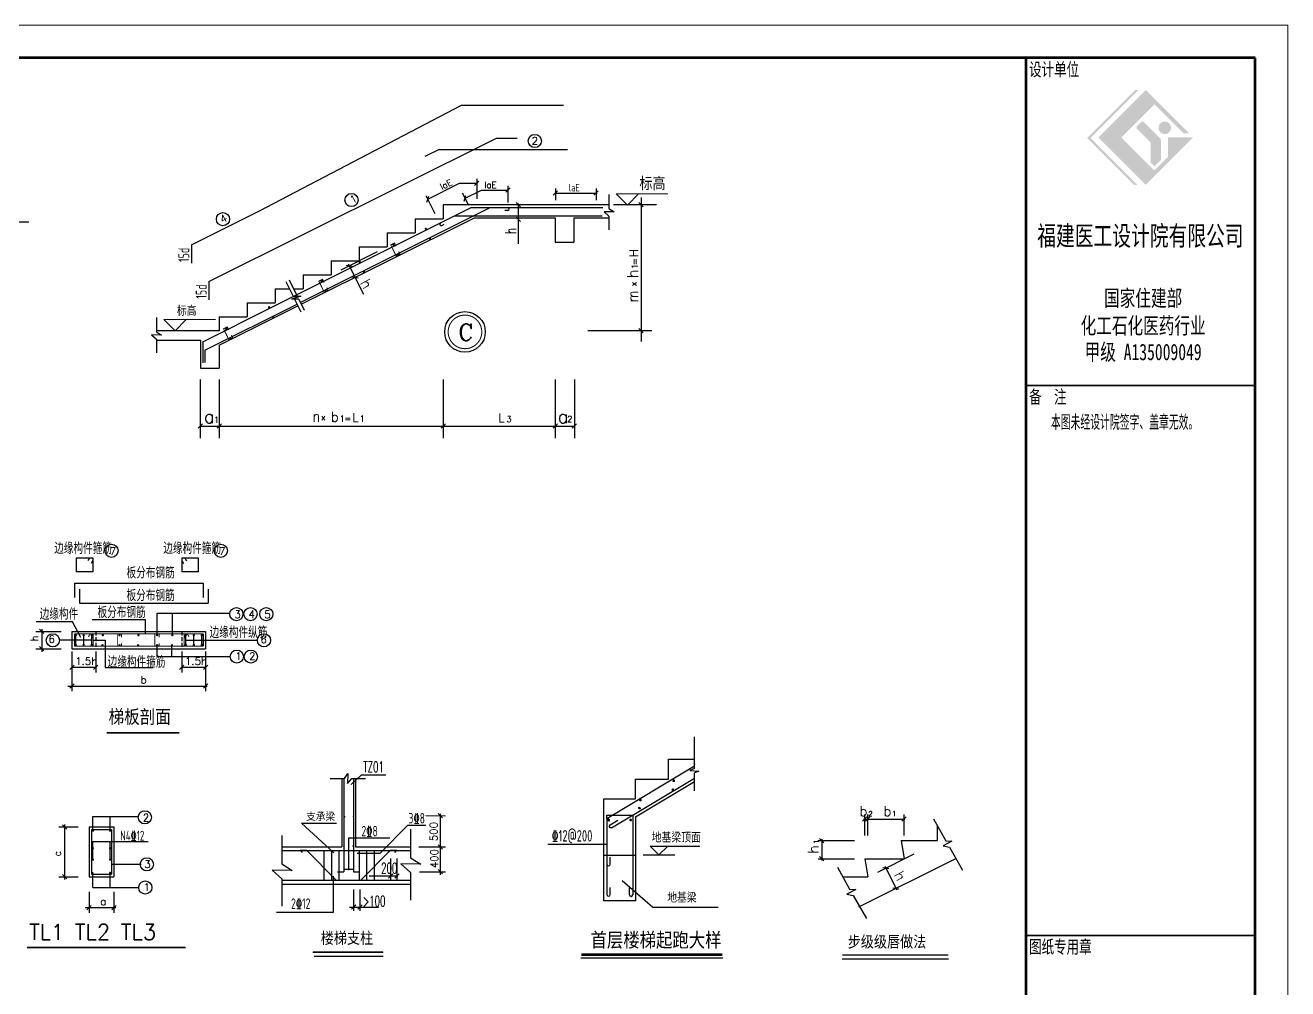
# Model space of a CAD drawing. Extents: x 3968514 to 5230306, y -516551 to -228246.
# Drawn here: x 5083531 to 5122087, y -462411 to -432979 of the extents above; entities that cross this region are included whole.
import ezdxf

# ---------------------------------------------------------------- set-up
doc = ezdxf.new("R2010")
doc.units = 0
doc.header["$LTSCALE"] = 1000
doc.header["$MEASUREMENT"] = 0
doc.linetypes.add('DASH', pattern=[0.35, 0.25, -0.1])
doc.linetypes.add('HIDDEN2', pattern=[4, 3, -1])
for name, color, linetype in [('2', 255, 'Continuous'), ('A', 7, 'Continuous'), ('B', 2, 'HIDDEN2'), ('CT', 4, 'Continuous'), ('PUB_TEXT', 7, 'Continuous'), ('T', 1, 'Continuous')]:
    doc.layers.add(name, color=color, linetype=linetype)
doc.layers.add('FRAME', color=3, linetype='Continuous', lineweight=18)
doc.layers.add('PUB_DIM', color=3, linetype='Continuous', lineweight=15)
doc.styles.add('_SIMPLEX', font='SIMPLEX.shx', dxfattribs={"width": 0.8})
doc.styles.add('COMPLEX', font='COMPLEX')
doc.styles.add('FRAME', font='simhei.ttf', dxfattribs={"width": 0.7})
doc.styles.add('HZ', font='txt.shx', dxfattribs={"width": 0.8, "bigfont": 'hztxt.shx'})
doc.styles.add('HZTXT', font='txt8.shx', dxfattribs={"width": 0.7, "bigfont": 'hztxt.shx'})
doc.styles.add('TSSD_REIN', font='Tssdeng.shx', dxfattribs={"width": 0.7, "bigfont": 'hztxt.shx'})

# ---------------------------------------------------------------- blocks, each defined once
blk = doc.blocks.new('A$C0B803521')
at = {"layer": 'FRAME'}
h = blk.add_hatch(color=256, dxfattribs=at)
h.paths.add_polyline_path([(-21025, 90227), (-20017, 91236), (-19135, 90354), (-18955, 90354), (-20278, 91677), (-21728, 90227), (-20278, 88777), (-18828, 90227), (-19604, 90227), (-19604, 89631), (-20017, 89218)], flags=0)
edge = h.paths.add_edge_path(flags=0)
edge.add_arc((-20199, 90039), 69.1, 0, 45, ccw=False)
edge.add_line((-20130, 90039), (-20130, 89455))
edge.add_line((-20130, 89455), (-20014, 89339))
edge.add_line((-20014, 89339), (-19815, 89537))
edge.add_line((-19815, 89537), (-19815, 90148))
edge.add_arc((-19884, 90148), 69.1, 360, 405)
edge.add_line((-19835, 90197), (-20329, 90690))
edge.add_arc((-20378, 90642), 69.1, 45, 135)
edge.add_line((-20426, 90690), (-20541, 90576))
edge.add_arc((-20492, 90527), 69.1, 135, 225)
edge.add_line((-20541, 90478), (-20150, 90088))
edge = h.paths.add_edge_path(flags=0)
edge.add_arc((-19698, 90520), 192, 0, 180)
edge.add_arc((-19698, 90520), 192, 180, 360)
h.paths.add_polyline_path([(-20637, 88777), (-20539, 88777), (-21971, 90208), (-20502, 91677), (-20600, 91677), (-22068, 90208)], flags=0)
at = {"layer": 'FRAME', "lineweight": 18}
for p, q in [((-15943, 93652), (-100043, 93652)), ((-15943, 34252), (-15943, 93652))]:
    blk.add_line(p, q, dxfattribs=at)
at = {"layer": 'FRAME', "lineweight": 140}
for p, q in [((-16943, 92652), (-97543, 92652)), ((-16943, 35252), (-16943, 92652))]:
    blk.add_line(p, q, dxfattribs=at)
at = {"layer": 'FRAME', "lineweight": 70}
blk.add_line((-23943, 92652), (-23943, 35252), dxfattribs=at)
at = {"layer": 'FRAME', "lineweight": 35}
for p, q in [((-23943, 82652), (-16943, 82652)), ((-16943, 65852), (-23943, 65852))]:
    blk.add_line(p, q, dxfattribs=at)
at = {"layer": 'FRAME', "style": 'FRAME'}
for s, insert, char_height, width, attachment_point in [('设计单位', (-23843, 92502), 400, 2368.14, 1), ('福建医工设计院有限公司', (-20443, 87187), 600, 9859.32, 5), ('国家住建部', (-20359, 85288), 500, 2944.75, 5), ('化工石化医药行业', (-20359, 84447), 500, 4781.36, 5), ('甲级 A135009049', (-20359, 83644), 500, 4439.66, 5), ('备  注', (-23843, 82502), 400, 1758.31, 1), ('{\\W0.55;本图未经设计院签字、盖章无效。}', (-23176, 81291), 400, 6834.92, 7), ('图纸专用章', (-23843, 65702), 400, 2928.14, 1)]:
    blk.add_mtext(s, dxfattribs=dict(at, insert=insert, char_height=char_height, width=width, attachment_point=attachment_point))

msp = doc.modelspace()

# ---------------------------------------------------------------- linework, layer by layer
at = {"color": 1}
for p, q in [((5090683.56932, -438649.64762), (5096857.62359, -435419.57398)), ((5089140.88684, -440808.7875), (5097923.73712, -436427.09921)), ((5096172.54086, -436772.46814), (5100091.63267, -436772.46814)), ((5088609.234, -439686.81528), (5090683.56932, -438649.64762)), ((5091024.53808, -441613.01906), (5097150.52069, -438550.02775)), ((5091931.7581, -441444.80908), (5097724.5625, -438548.40688)), ((5096248.83619, -439095.9843), (5096323.57659, -439058.6181)), ((5096642.72547, -438803.92536), (5101148.63267, -438803.92536)), ((5088609.234, -439686.81528), (5088609.234, -440243.91195)), ((5089140.88684, -440808.7875), (5089140.88684, -441365.88416)), ((5088950.20276, -442650.18672), (5091024.53808, -441613.01906)), ((5089018.657, -442901.35964), (5091831.19067, -441495.0928)), ((5088950.20276, -442650.18672), (5088950.20276, -443289.28339)), ((5089018.657, -442901.35964), (5089018.657, -443284.9563)), ((5085083.41116, -449243.92213), (5085590.91116, -449243.92213)), ((5085083.41116, -449243.92213), (5085083.41116, -449678.42213)), ((5085492.38995, -449243.92213), (5085441.38995, -449336.19215)), ((5085590.91116, -449325.69215), (5085539.91116, -449417.96217)), ((5085590.91116, -449243.92213), (5085590.91116, -449678.42213)), ((5088308.41116, -449243.92213), (5088815.91116, -449243.92213)), ((5088308.41116, -449243.92213), (5088308.41116, -449678.42213)), ((5088308.41116, -449325.69215), (5088359.41116, -449417.96217)), ((5088406.93236, -449243.92213), (5088457.93236, -449336.19215)), ((5088815.91116, -449243.92213), (5088815.91116, -449678.42213)), ((5085590.91116, -449678.42213), (5085083.41116, -449678.42213)), ((5088815.91116, -449678.42213), (5088308.41116, -449678.42213)), ((5085033.41116, -450024.92213), (5088961.41116, -450024.92213)), ((5085033.41116, -450024.92213), (5085033.41116, -450459.42213)), ((5085191.57745, -450200.60963), (5085191.57745, -450635.10963)), ((5088961.41116, -450024.92213), (5088961.41116, -450459.42213)), ((5089119.57745, -450200.60963), (5089119.57745, -450635.10963)), ((5085191.57745, -450635.10963), (5089119.57745, -450635.10963)), ((5101297.46892, -457208.19612), (5103969.8434, -455605.89374)), ((5093256.59935, -455997.32198), (5093256.59935, -458836.12838)), ((5093560.59935, -455997.32198), (5093560.59935, -458836.12838)), ((5101432.09094, -457495.99449), (5103969.8434, -455974.40878)), ((5093256.59935, -457126.12838), (5093296.90444, -457166.43346)), ((5093533.7293, -457152.99844), (5093560.59935, -457126.12838)), ((5101297.46892, -457107.33326), (5102084.67274, -457107.33326)), ((5101297.46892, -457208.19612), (5101297.46892, -457107.33326)), ((5101297.46892, -457208.19612), (5101297.46892, -459533.01386)), ((5102084.67274, -457107.33326), (5102084.67274, -459541.47745)), ((5085556.7751, -457544.21764), (5086164.7751, -457544.21764)), ((5085556.7751, -457544.21764), (5085556.7751, -458912.21764)), ((5086164.7751, -457544.21764), (5086164.7751, -458912.21764)), ((5093520.29427, -458035.82329), (5093560.59935, -458076.12838)), ((5091364.45901, -458184.06229), (5095287.98704, -458184.06229)), ((5091929.07612, -458182.01035), (5092119.07612, -458182.01035)), ((5093029.42846, -459092.36269), (5092119.07612, -458182.01035)), ((5092653.65864, -458184.06229), (5092653.65864, -459093.81013)), ((5092881.24881, -458184.06229), (5092881.24881, -459093.81013)), ((5093108.83972, -458184.06229), (5093108.83972, -459093.81013)), ((5093256.59935, -458076.12838), (5093283.46941, -458049.25832)), ((5093256.59935, -458183.40942), (5093560.59935, -458183.40942)), ((5093729.54118, -458184.06229), (5093729.54118, -459093.81013)), ((5093779.93202, -459092.36269), (5094690.28436, -458182.01035)), ((5093957.13135, -458184.06229), (5093957.13135, -459093.81013)), ((5094184.72225, -458184.06229), (5094184.72225, -459093.81013)), ((5094690.28436, -458182.01035), (5094880.28436, -458182.01035)), ((5101397.46892, -458606.7266), (5101397.46892, -458395.15154)), ((5093256.59935, -458753.40942), (5093560.59935, -458753.40942)), ((5085556.7751, -458912.21764), (5086164.7751, -458912.21764)), ((5091364.45901, -459093.81013), (5095287.98704, -459093.81013)), ((5093029.42846, -459092.36269), (5093779.93202, -459092.36269)), ((5093066.59935, -458836.12838), (5093256.59935, -458836.12838)), ((5093560.59935, -458836.12838), (5093750.59935, -458836.12838)), ((5101397.46892, -459533.01386), (5101397.46892, -459321.43881)), ((5101984.67274, -459541.47745), (5101984.67274, -459329.90239))]:
    msp.add_line(p, q, dxfattribs=at)
for p, q in [((5095821.88027, -438290.44392), (5096790.67231, -437806.0479)), ((5096790.67231, -437806.0479), (5097311.48377, -437806.0479)), ((5097318.41182, -437670.50703), (5097318.41182, -438283.75433)), ((5098272.91182, -437882.50703), (5098272.91182, -438391.75433)), ((5099724.26855, -437970.17058), (5099724.26855, -438323.23326)), ((5100962.21794, -437970.17058), (5100962.21794, -438323.23326)), ((5095767.57105, -438181.82547), (5096040.41182, -438727.50703)), ((5096878.10496, -438098.27739), (5097065.96721, -438474.00188)), ((5096961.27945, -438264.62636), (5097465.27598, -438018.0479)), ((5097465.27598, -438018.0479), (5098265.98377, -438018.0479)), ((5099703.88237, -438107.51748), (5100992.79732, -438107.51748)), ((5101355.48453, -438145.85813), (5101355.48453, -438581.56211)), ((5102339.55058, -438244.22124), (5102339.55058, -442639.04538)), ((5096297.27661, -438461.92536), (5096297.27661, -438889.42536)), ((5101354.18826, -438461.92536), (5096297.27661, -438461.92536)), ((5098587.73244, -438427.91604), (5098587.73244, -439659.77384)), ((5101512.3368, -438683.00453), (5101206.96776, -438676.84744)), ((5101206.96776, -438676.84744), (5101355.48453, -438807.02642)), ((5101355.48453, -438581.56211), (5101512.3368, -438683.00453)), ((5102813.337, -438461.92536), (5101497.2106, -438461.92536)), ((5081542.30246, -438987.84398), (5083644.90099, -438987.84398)), ((5091961.14654, -441503.58596), (5097246.46773, -438860.92536)), ((5095442.27661, -438889.42536), (5096297.27661, -438889.42536)), ((5095442.27661, -438889.42536), (5095442.27661, -439316.92536)), ((5097246.46773, -438860.92536), (5099717.27661, -438860.92536)), ((5099717.27661, -438860.92536), (5099717.27661, -439601.92536)), ((5100287.27661, -438860.92536), (5100287.27661, -439601.92536)), ((5100287.27661, -438860.92536), (5101354.18826, -438860.92536)), ((5101355.48453, -438807.02642), (5101355.48453, -439228.02646)), ((5094587.27661, -439316.92536), (5095442.27661, -439316.92536)), ((5094587.27661, -439316.92536), (5094587.27661, -439744.42536)), ((5093176.52661, -440449.80036), (5094288.02661, -439894.05036)), ((5093732.27661, -439744.42536), (5093732.27661, -440171.92536)), ((5093732.27661, -439744.42536), (5094587.27661, -439744.42536)), ((5099717.27661, -439601.92536), (5100287.27661, -439601.92536)), ((5092877.27661, -440171.92536), (5093732.27661, -440171.92536)), ((5092877.27661, -440171.92536), (5092877.27661, -440599.42536)), ((5093395.01088, -440271.11914), (5093856.91221, -441194.78642)), ((5092022.27661, -440599.42536), (5092022.27661, -441026.92536)), ((5092022.27661, -440599.42536), (5092877.27661, -440599.42536)), ((5091167.27661, -441026.92536), (5091167.27661, -441454.42536)), ((5091167.27661, -441026.92536), (5091597.10695, -441026.92536)), ((5091486.82724, -440806.36594), (5091710.67406, -441254.05959)), ((5091588.47726, -440758.2474), (5091836.38336, -441254.05959)), ((5091722.81624, -441026.92536), (5092022.27661, -441026.92536)), ((5090312.27661, -441454.42536), (5091167.27661, -441454.42536)), ((5090312.27661, -441454.42536), (5090312.27661, -441881.92536)), ((5091883.46948, -441348.23183), (5091665.95786, -441348.23183)), ((5091710.67406, -441254.05959), (5091948.98479, -441254.05959)), ((5091757.76018, -441348.23183), (5091949.70682, -441732.12511)), ((5091883.46948, -441348.23183), (5092051.35684, -441684.00656)), ((5089457.27661, -442755.52092), (5091860.5791, -441553.86967)), ((5087539.09399, -441905.29035), (5087539.09399, -442340.99432)), ((5089457.27661, -441881.92536), (5089457.27661, -442309.42536)), ((5089457.27661, -441881.92536), (5090312.27661, -441881.92536)), ((5087390.57722, -442436.27965), (5087539.09399, -442566.45864)), ((5087695.94626, -442442.43674), (5087390.57722, -442436.27965)), ((5087539.09399, -442340.99432), (5087695.94626, -442442.43674)), ((5087539.09399, -442566.45864), (5087539.09399, -442987.45867)), ((5089457.27661, -442309.42536), (5087539.31425, -442309.42536)), ((5087539.31425, -442594.42536), (5088887.27661, -442594.42536)), ((5088887.27661, -442594.42536), (5088887.27661, -443449.42536)), ((5102665.28114, -442309.42536), (5100710.73847, -442309.42536)), ((5089457.27661, -442755.52092), (5089457.27661, -443449.42536)), ((5088887.27661, -443449.42536), (5089457.27661, -443449.42536)), ((5088874.15239, -443803.01117), (5088874.15239, -445588.16097)), ((5089457.27661, -443803.01117), (5089457.27661, -445588.16097)), ((5096297.27661, -443803.01117), (5096297.27661, -445588.16097)), ((5099717.27661, -443803.01117), (5099717.27661, -445588.16097)), ((5100300.40083, -443803.01117), (5100300.40083, -445588.16097)), ((5088874.15239, -445221.91367), (5100300.40083, -445221.91367)), ((5087557.2046, -451608.20452), (5087557.2046, -450941.32395)), ((5087557.2046, -450942.99507), (5089768.38995, -450942.99507)), ((5088023.7046, -451608.20452), (5088023.7046, -450941.32395)), ((5084033.3573, -451423.72691), (5084033.3573, -452114.91577)), ((5087201.88995, -451146.19215), (5085573.38995, -451146.19215)), ((5087201.88995, -451570.92213), (5087201.88995, -451146.19215)), ((5083855.24937, -451494.92213), (5084627.91095, -451494.92213)), ((5085560.33204, -451765.88521), (5084573.43236, -451765.88521)), ((5084957.41116, -451494.92213), (5089037.41116, -451494.92213)), ((5084957.41116, -451494.92213), (5084957.41116, -452025.92213)), ((5085072.33204, -451908.19771), (5085072.33204, -451611.19771)), ((5085315.33204, -451908.19771), (5085315.33204, -451611.19771)), ((5085560.33204, -451908.19771), (5085560.33204, -451611.19771)), ((5085609.91116, -451760.42213), (5085972.38995, -451760.42213)), ((5085972.38995, -451760.42213), (5085972.38995, -452602.19215)), ((5088434.49028, -451908.19771), (5088434.49028, -451611.19771)), ((5088434.49028, -451765.88521), (5090620.88995, -451765.88521)), ((5088679.49028, -451908.19771), (5088679.49028, -451611.19771)), ((5088922.49028, -451908.19771), (5088922.49028, -451611.19771)), ((5089037.41116, -451494.92213), (5089037.41116, -452025.92213)), ((5083855.24937, -452025.92213), (5084627.91095, -452025.92213)), ((5084957.41116, -452025.92213), (5089037.41116, -452025.92213)), ((5084957.41116, -452107.42213), (5084957.41116, -452753.50155)), ((5085683.88995, -452107.42213), (5085683.88995, -452753.50155)), ((5087557.38995, -452265.27543), (5087557.38995, -451919.50465)), ((5088012.38995, -452265.27543), (5088012.38995, -451919.50465)), ((5088310.93236, -452107.42213), (5088310.93236, -452753.50155)), ((5089037.41116, -452107.42213), (5089037.41116, -452753.50155)), ((5084957.41116, -452483.36744), (5084957.41116, -453325.44687)), ((5085683.88995, -452593.31231), (5084957.41116, -452593.31231)), ((5085972.38995, -452602.19215), (5087433.38995, -452602.19215)), ((5087557.38995, -452265.27543), (5089800.234, -452265.27543)), ((5089037.41116, -452593.31231), (5088310.93236, -452593.31231)), ((5089037.41116, -452483.36744), (5089037.41116, -453325.44687)), ((5084832.7356, -453165.25763), (5089090.84354, -453165.25763)), ((5086019.38758, -454592.01311), (5088232.08137, -454592.01311)), ((5092842.4527, -455990.85462), (5093278.15668, -455990.85462)), ((5093199.59935, -455997.32198), (5093199.59935, -458076.12838)), ((5093278.15668, -455990.85462), (5093379.5991, -455834.00235)), ((5093379.5991, -455834.00235), (5093373.44201, -456139.37139)), ((5093373.44201, -456139.37139), (5093503.62099, -455990.85462)), ((5093484.63273, -456172.25424), (5093798.06132, -455881.40968)), ((5093503.62099, -455990.85462), (5093924.62103, -455990.85462)), ((5093617.59935, -455997.32198), (5093617.59935, -458076.12838)), ((5093798.06132, -455881.40968), (5094544.5724, -455881.40968)), ((5085592.39668, -457149.61946), (5087003.59794, -457149.61946)), ((5085592.39668, -457562.01645), (5085592.39668, -457149.61946)), ((5086126.72049, -457562.01645), (5086126.72049, -457149.61946)), ((5095767.1819, -457123.62398), (5096367.22835, -457126.12838)), ((5096206.48541, -457068.11531), (5096206.48541, -458931.71004)), ((5084554.61331, -457468.21764), (5085151.27489, -457468.21764)), ((5084732.72124, -457397.02243), (5084732.72124, -459077.21129)), ((5085480.7751, -457468.21764), (5086240.7751, -457468.21764)), ((5085480.7751, -457468.21764), (5085480.7751, -458988.21764)), ((5086240.7751, -457468.21764), (5086240.7751, -458988.21764)), ((5092957.15981, -458264.11716), (5091971.14579, -457350.86684)), ((5091971.14579, -457350.86684), (5093041.33175, -457350.86684)), ((5094370.93158, -458266.76659), (5095219.22321, -457419.04737)), ((5095219.22321, -457419.04737), (5095767.50969, -457419.04737)), ((5095297.10857, -457535.92377), (5095297.10857, -458407.33172)), ((5085592.39668, -457911.86209), (5087288.77842, -457911.86209)), ((5085592.39668, -458447.21718), (5085592.39668, -457911.86209)), ((5086126.72049, -458447.21718), (5086126.72049, -457911.86209)), ((5091364.45901, -457726.32945), (5091364.45901, -458597.7374)), ((5093418.14323, -457796.10318), (5094668.6976, -457796.10318)), ((5093418.14323, -458793.4686), (5093418.14323, -457796.10318)), ((5101297.46892, -458007.6439), (5099489.691, -458007.6439)), ((5107858.01452, -457844.04908), (5107858.01452, -458497.38243)), ((5091364.45901, -458076.12838), (5093199.59935, -458076.12838)), ((5093617.59935, -458076.12838), (5095297.10857, -458076.12838)), ((5093667.47066, -458266.76659), (5094370.93158, -458266.76659)), ((5094690.28436, -458427.93148), (5094690.28436, -459080.20302)), ((5094880.28436, -458427.93148), (5094880.28436, -459080.20302)), ((5095297.10857, -458407.33172), (5095610.8131, -458610.21656)), ((5095553.12429, -458076.12838), (5096367.22835, -458076.12838)), ((5086164.7751, -458610.04626), (5087068.64175, -458610.04626)), ((5091678.16354, -458800.62224), (5091067.42546, -458788.30806)), ((5091067.42546, -458788.30806), (5091364.45901, -459048.66603)), ((5091364.45901, -458597.7374), (5091678.16354, -458800.62224)), ((5095000.07502, -458597.90238), (5095297.10857, -458858.26035)), ((5095610.8131, -458610.21656), (5095000.07502, -458597.90238)), ((5084554.61331, -458988.21764), (5085151.27489, -458988.21764)), ((5085480.7751, -458988.21764), (5086240.7751, -458988.21764)), ((5085592.39668, -459315.45456), (5085592.39668, -458903.05758)), ((5086126.72049, -459315.45456), (5086126.72049, -458903.05758)), ((5091364.45901, -459048.66603), (5091364.45901, -459890.6661)), ((5092930.34742, -458971.65829), (5092930.34742, -460085.69566)), ((5094035.04619, -458963.44721), (5094913.88472, -458963.44721)), ((5095297.10857, -458858.26035), (5095297.10857, -459700.26042)), ((5095570.9267, -458836.12838), (5096367.22835, -458836.12838)), ((5085480.7751, -459445.66296), (5085480.7751, -460091.74238)), ((5085592.39668, -459321.07095), (5087003.59794, -459321.07095)), ((5086240.7751, -459445.66296), (5086240.7751, -460091.74238)), ((5091364.45901, -459216.12838), (5095287.98704, -459216.12838)), ((5093560.59935, -459381.54321), (5093560.59935, -460033.81474)), ((5093750.59935, -459381.54321), (5093750.59935, -460033.81474)), ((5085356.09954, -459931.55314), (5086294.20748, -459931.55314)), ((5093438.42798, -459917.05893), (5094317.26651, -459917.05893)), ((5092930.34742, -460085.69566), (5091209.2692, -460085.69566)), ((5083589.25152, -461152.80863), (5088422.94531, -461152.80863)), ((5092316.29986, -461295.96084), (5094457.93766, -461295.96084)), ((5092355.91992, -461412.0048), (5094465.49933, -461412.0048)), ((5108479.36828, -461495.58939), (5111722.30003, -461495.58939)), ((5108485.74822, -461379.54542), (5111714.73837, -461379.54542))]:
    msp.add_line(p, q)
at = {"color": 3}
for p, q in [((5084976.38995, -451206.69215), (5083862.38995, -451206.69215)), ((5085225.38995, -451679.19215), (5084976.38995, -451206.69215))]:
    msp.add_line(p, q, dxfattribs=at)
at = {"linetype": 'DASH', "ltscale": 0.5}
for p, q in [((5085683.88995, -451494.92213), (5085683.88995, -452025.92213)), ((5088310.93236, -451494.92213), (5088310.93236, -452025.92213))]:
    msp.add_line(p, q, dxfattribs=at)
at = {"color": 7}
for p, q in [((5109135.12156, -457225.88883), (5110388.24206, -457225.88883)), ((5109168.21569, -457727.37235), (5109168.21569, -457089.27216)), ((5109260.84069, -457727.37235), (5109260.84069, -457089.27216)), ((5110372.34069, -457727.37235), (5110372.34069, -457089.27216)), ((5111270.85872, -457216.91571), (5111643.90295, -457889.90531)), ((5111391.21569, -457883.0825), (5111391.21569, -457435.63111)), ((5107740.83547, -457883.0825), (5108852.33547, -457883.0825)), ((5110279.71569, -457883.0825), (5110372.34069, -458438.8325)), ((5110279.71569, -457883.0825), (5111391.21569, -457883.0825)), ((5111830.2693, -457902.58536), (5111560.2025, -458045.2461)), ((5111560.2025, -458045.2461), (5111753.21022, -458087.10084)), ((5111643.90295, -457889.90531), (5111830.2693, -457902.58536)), ((5108990.47109, -459911.91799), (5111950.09053, -458432.10827)), ((5109564.75071, -458848.80408), (5110676.25071, -458293.05408)), ((5111753.21022, -458087.10084), (5112154.39898, -458790.13254)), ((5107742.53683, -458438.8325), (5108854.03683, -458438.8325)), ((5108334.30729, -458694.04867), (5108707.35152, -459367.03827)), ((5109168.21569, -458438.8325), (5110372.34069, -458438.8325)), ((5109168.21569, -458438.8325), (5109260.84069, -458994.5825)), ((5109783.23498, -458670.12285), (5110144.82027, -459393.29343)), ((5108500.89592, -458994.5825), (5109260.84069, -458994.5825)), ((5108893.71787, -459379.71832), (5108623.65107, -459522.37906)), ((5108623.65107, -459522.37906), (5108816.65879, -459564.2338)), ((5108707.35152, -459367.03827), (5108893.71787, -459379.71832)), ((5108816.65879, -459564.2338), (5109217.84755, -460267.2655))]:
    msp.add_line(p, q, dxfattribs=at)
for points in [[(5040487.35033, -491379.20631), (5114087.35033, -491379.20631), (5114087.35033, -433979.20631), (5040487.35033, -433979.20631)], [(5040487.35033, -433979.20631), (5114087.35033, -433979.20631), (5114087.35033, -491379.20631), (5040487.35033, -491379.20631)]]:
    msp.add_lwpolyline(points, close=True)
at = {"color": 1, "const_width": 30}
for points in [[(5094935.92649, -439889.26257), (5094975.80829, -439971.31348), (5094859.78757, -440027.70669), (5094694.1052, -439686.83963), (5094807.87745, -439631.53932), (5094854.77125, -439728.01641)], [(5092738.58269, -440996.33067), (5092778.46449, -441078.38158), (5092662.44377, -441134.77478), (5092496.7614, -440793.90773), (5092610.53365, -440738.60741), (5092657.42745, -440835.0845)], [(5089827.86466, -442451.68969), (5089867.74645, -442533.7406), (5089751.72573, -442590.1338), (5089586.04336, -442249.26675), (5089699.81561, -442193.96643), (5089746.70942, -442290.44352)], [(5085033.41116, -451570.92213), (5088961.41116, -451570.92213)], [(5085033.41116, -451570.92213), (5085033.41116, -451949.92213)], [(5085511.38995, -451570.92213), (5085460.38995, -451663.19215)], [(5085609.91116, -451632.69215), (5085558.91116, -451724.96217)], [(5085609.91116, -451570.92213), (5085609.91116, -451949.92213)], [(5086472.38995, -451858.69215), (5086472.38995, -451949.92213), (5086343.38995, -451949.92213), (5086343.38995, -451570.92213), (5086469.88995, -451570.92213), (5086469.88995, -451678.19215)], [(5087619.38995, -451858.69215), (5087619.38995, -451949.92213), (5087490.38995, -451949.92213), (5087490.38995, -451570.92213), (5087616.88995, -451570.92213), (5087616.88995, -451678.19215)], [(5088383.41116, -451570.92213), (5088383.41116, -451949.92213)], [(5088383.41116, -451632.69215), (5088434.41116, -451724.96217)], [(5088481.93236, -451570.92213), (5088532.93236, -451663.19215)], [(5085033.41116, -451949.92213), (5088961.41116, -451949.92213)]]:
    msp.add_lwpolyline(points, dxfattribs=at)
at = {"color": 1}
msp.add_lwpolyline([(5088961.41116, -451570.92213), (5088961.41116, -451949.92213)], dxfattribs=at)
at = {"const_width": 47.5}
for points in [[(5086019.38758, -454592.01311), (5088232.08137, -454592.01311)], [(5083589.25152, -461152.80863), (5088422.94531, -461152.80863)], [(5092316.29986, -461295.96084), (5094457.93766, -461295.96084)], [(5108485.74822, -461379.54542), (5111714.73837, -461379.54542)]]:
    msp.add_lwpolyline(points, dxfattribs=at)
at = {"color": 1, "const_width": 40}
for points in [[(5103318.13538, -456057.08405, 1), (5103358.13538, -456057.08405, 1)], [(5103287.14008, -456335.85363, 1), (5103327.14008, -456335.85363, 1)], [(5102264.29505, -456893.3928, 1), (5102304.29505, -456893.3928, 1)], [(5102295.29035, -456645.59764, 1), (5102335.29035, -456645.59764, 1)], [(5101334.43593, -457265.08555, 1), (5101374.43593, -457265.08555, 1)], [(5102000.60187, -457254.93456, 1), (5102040.60187, -457254.93456, 1)]]:
    msp.add_lwpolyline(points, format="xyb", close=True, dxfattribs=at)
at = {"color": 1}
msp.add_lwpolyline([(5101432.09094, -457495.99449, -0.8678198314), (5101392.59491, -457405.21048), (5101626.30323, -457261.38998)], format="xyb", dxfattribs=at)
at = {"color": 7}
for centre in [(5099093.06047, -436514.3008), (5093492.90126, -438318.83481), (5089569.55724, -438900.9637)]:
    msp.add_circle(centre, 201.19734, dxfattribs=at)
for centre in [(5086166.88995, -449032.06566), (5089505.88995, -449032.06566), (5089978.41413, -450966.06566), (5090410.38995, -450966.06566), (5090893.38995, -450966.06566), (5084372.23502, -451765.88521), (5090822.0873, -451765.88521), (5089994.40823, -452264.59775), (5090418.40823, -452264.59775), (5087181.77806, -457174.36118), (5087243.68382, -458608.58756), (5087197.77217, -459320.39326)]:
    msp.add_circle(centre, 201.19734)
at = {"color": 1}
for centre in [(5101347.46892, -458606.7266), (5101347.46892, -459533.01386), (5102034.67274, -459541.47745)]:
    msp.add_arc(centre, 50, 180, 0, dxfattribs=at)
for p in [(5103314.48539, -456066.75779), (5103314.48539, -456309.39086), (5102330.68077, -456664.5125), (5101346.87614, -457232.37947), (5102305.77432, -456907.14557)]:
    msp.add_point(p, dxfattribs=at)
at = {"layer": '2'}
for p, q in [((5097251.91166, -437870.50674), (5097384.91199, -437737.50732)), ((5098206.41166, -438082.50674), (5098339.41199, -437949.50732)), ((5095792.14029, -438379.66285), (5095851.62025, -438201.225)), ((5096931.53947, -438353.84529), (5096991.01943, -438175.40744)), ((5099657.76838, -438174.01719), (5099790.76871, -438041.01777)), ((5100895.71778, -438174.01719), (5101028.7181, -438041.01777)), ((5098521.23227, -438395.42565), (5098654.2326, -438528.42507)), ((5102273.05042, -438395.42565), (5102406.05074, -438528.42507)), ((5098521.23227, -438841.52121), (5098654.2326, -438974.52063)), ((5093330.17022, -440310.33933), (5093515.40282, -440343.00148)), ((5093508.60844, -440667.21578), (5093693.84104, -440699.87793)), ((5102273.05042, -442242.92565), (5102406.05074, -442375.92507)), ((5088807.65223, -445288.41338), (5088940.65255, -445155.41396)), ((5089390.77645, -445288.41338), (5089523.77677, -445155.41396)), ((5096230.77645, -445288.41338), (5096363.77677, -445155.41396)), ((5099650.77645, -445288.41338), (5099783.77677, -445155.41396)), ((5100233.90067, -445288.41338), (5100366.90099, -445155.41396)), ((5083966.85714, -451428.42242), (5084099.85747, -451561.42184)), ((5083966.85714, -451959.42242), (5084099.85747, -452092.42184)), ((5084890.91099, -452659.81202), (5085023.91132, -452526.8126)), ((5085617.38979, -452659.81202), (5085750.39012, -452526.8126)), ((5088244.4322, -452659.81202), (5088377.43253, -452526.8126)), ((5088970.91099, -452659.81202), (5089103.91132, -452526.8126)), ((5084890.91099, -453231.75734), (5085023.91132, -453098.75792)), ((5088970.91099, -453231.75734), (5089103.91132, -453098.75792)), ((5096139.98525, -457059.62867), (5096272.98558, -457192.62809)), ((5084666.22108, -457401.71793), (5084799.22141, -457534.71735)), ((5096139.98525, -458009.62867), (5096272.98558, -458142.62809)), ((5107791.51435, -457816.58279), (5107924.51468, -457949.58221)), ((5107791.51435, -458372.33279), (5107924.51468, -458505.33221)), ((5096139.98525, -458769.62867), (5096272.98558, -458902.62809)), ((5084666.22108, -458921.71793), (5084799.22141, -459054.71735)), ((5094623.7842, -459029.94692), (5094756.78453, -458896.9475)), ((5094813.7842, -459029.94692), (5094946.78453, -458896.9475)), ((5085414.27493, -459998.05285), (5085547.27526, -459865.05343)), ((5086174.27493, -459998.05285), (5086307.27526, -459865.05343)), ((5093494.09919, -459983.55864), (5093627.09952, -459850.55922)), ((5093684.09919, -459983.55864), (5093817.09952, -459850.55922))]:
    msp.add_line(p, q, dxfattribs=at)
at = {"layer": '2', "color": 7}
for p, q in [((5109101.71553, -457292.38854), (5109234.71586, -457159.38912)), ((5109194.34053, -457292.38854), (5109327.34086, -457159.38912)), ((5110305.84053, -457292.38854), (5110438.84086, -457159.38912)), ((5109718.39431, -458709.34304), (5109903.62691, -458742.0052)), ((5110028.78396, -459330.12233), (5110214.01656, -459362.78449))]:
    msp.add_line(p, q, dxfattribs=at)
at = {"layer": '2', "color": 1}
for p, q in [((5091929.07612, -458182.01035), (5091991.3894, -458244.32321)), ((5094817.97108, -458244.32321), (5094880.28436, -458182.01035))]:
    msp.add_line(p, q, dxfattribs=at)
at = {"layer": 'A', "const_width": 80}
msp.add_lwpolyline([(5100514.88759, -461368.85564), (5104821.91956, -461368.85564)], dxfattribs=at)
at = {"layer": 'B'}
msp.add_line((5101197.46892, -458330.81532), (5102165.06198, -458330.81532), dxfattribs=at)
at = {"layer": 'CT'}
for p, q in [((5103969.8434, -455687.57793), (5103969.8434, -454712.32265)), ((5103174.82564, -456007.84394), (5103174.82564, -455402.40981)), ((5103174.82564, -455402.40981), (5103969.8434, -455402.40981)), ((5103969.8434, -455687.57793), (5103831.3035, -455739.59612)), ((5102165.06198, -456613.27807), (5102165.06198, -456007.84394)), ((5102165.06198, -456007.84394), (5103174.82564, -456007.84394)), ((5102165.06198, -457157.60282), (5103969.8434, -456075.49192)), ((5103831.3035, -455739.59612), (5104098.19665, -455760.94494)), ((5104098.19665, -455760.94494), (5103969.8434, -455812.07861)), ((5103969.8434, -456364.51678), (5103969.8434, -455812.07861)), ((5101197.46892, -459715.25445), (5101197.46892, -456613.27807)), ((5101197.46892, -456613.27807), (5102165.06198, -456613.27807)), ((5102165.06198, -457157.60282), (5102165.06198, -459715.25445)), ((5102404.13551, -458317.99614), (5103371.72856, -458317.99614)), ((5102611.65394, -458051.94259), (5102882.94707, -458323.23573)), ((5102611.65394, -458051.94259), (5104136.19909, -458051.94259)), ((5102882.94707, -458323.23573), (5103154.24021, -458051.94259)), ((5101765.03715, -459109.15479), (5102699.49502, -459916.56315)), ((5101197.46892, -459715.25445), (5102165.06198, -459715.25445)), ((5102699.49502, -459916.56315), (5104693.00514, -459916.56315)), ((5100501.52471, -461464.99949), (5104839.70527, -461464.99949))]:
    msp.add_line(p, q, dxfattribs=at)
at = {"layer": 'CT', "linetype": 'ByBlock'}
for p in [(5103969.8434, -455548.7142), (5101197.46892, -459715.25445), (5101197.46892, -459715.25445), (5101197.46892, -459715.25445), (5102165.06198, -459715.25445), (5102165.06198, -459715.25445), (5102165.06198, -459715.25445), (5102165.06198, -459715.25445)]:
    msp.add_point(p, dxfattribs=at)
at = {"layer": 'PUB_DIM', "color": 7}
for p, q in [((5103151.67365, -438129.35569), (5101578.47365, -438129.35569)), ((5101920.47365, -438471.35569), (5101578.47365, -438129.35569)), ((5102262.47365, -438129.35569), (5101920.47365, -438471.35569)), ((5089336.93454, -441967.42536), (5087763.73454, -441967.42536)), ((5088105.73454, -442309.42536), (5087763.73454, -441967.42536)), ((5088447.73454, -441967.42536), (5088105.73454, -442309.42536))]:
    msp.add_line(p, q, dxfattribs=at)
at = {"layer": 'PUB_TEXT'}
msp.add_line((5091948.98479, -441254.05959), (5091665.95786, -441348.23183), dxfattribs=at)
at = {"layer": 'PUB_TEXT', "const_width": 31.35}
msp.add_lwpolyline([(5097325.12429, -442707.03777, 346.3641735455), (5097320.93034, -442711.22879, 0.0028871346)], format="xyb", close=True, dxfattribs=at)
at = {"layer": 'PUB_TEXT'}
msp.add_circle((5096960.12557, -442345.9776), 619.8517, dxfattribs=at)
at = {"layer": 'T'}
for p, q in [((5096857.62359, -435419.57398), (5099964.37473, -435419.57398)), ((5097923.73712, -436427.09921), (5098558.55346, -436427.09921)), ((5096172.54086, -436772.46814), (5095738.91607, -436984.23738)), ((5097150.52069, -438550.02775), (5101167.18398, -438550.02775)), ((5098266.67243, -438635.48459), (5098178.04056, -438635.48459))]:
    msp.add_line(p, q, dxfattribs=at)
at = {"layer": 'T', "const_width": 35.625}
for points in [[(5095747.8861, -439198.52916, 1), (5095783.5111, -439198.52916, 1)], [(5095874.18018, -439494.25325, 1), (5095909.80518, -439494.25325, 1)], [(5094759.7661, -439687.58476, 1), (5094795.3911, -439687.58476, 1)], [(5093727.5921, -440212.06795, 1), (5093763.2171, -440212.06795, 1)], [(5094886.06018, -439983.30884, 1), (5094921.68518, -439983.30884, 1)], [(5093853.88619, -440507.79203, 1), (5093889.51119, -440507.79203, 1)], [(5092562.4223, -440794.65285, 1), (5092598.0473, -440794.65285, 1)], [(5092688.71638, -441090.37694, 1), (5092724.34138, -441090.37694, 1)], [(5090960.18096, -441595.77352, 1), (5090995.80596, -441595.77352, 1)], [(5089651.70426, -442250.01187, 1), (5089687.32926, -442250.01187, 1)], [(5091086.47505, -441891.49761, 1), (5091122.10005, -441891.49761, 1)], [(5089777.99834, -442545.73596, 1), (5089813.62334, -442545.73596, 1)], [(5085090.14454, -451611.19771, -1), (5085054.51954, -451611.19771, -1)], [(5085090.14454, -451908.19771, -1), (5085054.51954, -451908.19771, -1)], [(5085333.14454, -451611.19771, -1), (5085297.51954, -451611.19771, -1)], [(5085333.14454, -451908.19771, -1), (5085297.51954, -451908.19771, -1)], [(5085578.14454, -451611.19771, -1), (5085542.51954, -451611.19771, -1)], [(5085578.14454, -451908.19771, -1), (5085542.51954, -451908.19771, -1)], [(5085881.8921, -451608.20452, 1), (5085917.5171, -451608.20452, 1)], [(5086392.3921, -451608.20452, 1), (5086428.0171, -451608.20452, 1)], [(5086970.8921, -451608.20452, 1), (5087006.5171, -451608.20452, 1)], [(5087539.3921, -451608.20452, 1), (5087575.0171, -451608.20452, 1)], [(5088005.8921, -451608.20452, 1), (5088041.5171, -451608.20452, 1)], [(5088416.67778, -451611.19771, 1), (5088452.30278, -451611.19771, 1)], [(5088416.67778, -451908.19771, 1), (5088452.30278, -451908.19771, 1)], [(5088661.67778, -451611.19771, 1), (5088697.30278, -451611.19771, 1)], [(5088661.67778, -451908.19771, 1), (5088697.30278, -451908.19771, 1)], [(5088904.67778, -451611.19771, 1), (5088940.30278, -451611.19771, 1)], [(5088904.67778, -451908.19771, 1), (5088940.30278, -451908.19771, 1)], [(5085870.57745, -451919.50465, 1), (5085906.20245, -451919.50465, 1)], [(5086394.07745, -451919.50465, 1), (5086429.70245, -451919.50465, 1)], [(5086959.57745, -451919.50465, 1), (5086995.20245, -451919.50465, 1)], [(5087539.57745, -451919.50465, 1), (5087575.20245, -451919.50465, 1)], [(5087994.57745, -451919.50465, 1), (5088030.20245, -451919.50465, 1)], [(5085576.25604, -457581.50003, 1), (5085611.88104, -457581.50003, 1)], [(5086108.04172, -457581.50003, 1), (5086143.66672, -457581.50003, 1)], [(5085576.25604, -458119.05663, 1), (5085611.88104, -458119.05663, 1)], [(5085576.25604, -458466.70077, 1), (5085611.88104, -458466.70077, 1)], [(5086108.04172, -458119.05663, 1), (5086143.66672, -458119.05663, 1)], [(5086108.04172, -458466.70077, 1), (5086143.66672, -458466.70077, 1)], [(5085564.94139, -458881.80017, 1), (5085600.56639, -458881.80017, 1)], [(5086108.04172, -458870.49322, 1), (5086143.66672, -458870.49322, 1)]]:
    msp.add_lwpolyline(points, format="xyb", close=True, dxfattribs=at)
at = {"layer": 'T'}
for centre, start, end in [((5098266.67243, -438592.73459), 270, 90), ((5096230.72017, -439057.43051), 116.565051076, 296.565051076)]:
    msp.add_arc(centre, 42.75, start, end, dxfattribs=at)

# ---------------------------------------------------------------- block references
msp.add_blockref('A$C0B803521', (5138030.47026, -526631.20711))

# ---------------------------------------------------------------- texts
at = {"color": 7, "style": 'HZTXT'}
for s, height, p in [('2', 228, (5098996.23944, -436626.00171)), ('b', 299.25, (5109007.76856, -457134.72178)), ('b', 299.25, (5109739.30372, -457134.72178)), ('2', 149.625, (5109278.42307, -457139.05795)), ('1', 149.625, (5110009.95824, -457139.05795))]:
    msp.add_text(s, height=height, dxfattribs=at).set_placement(p)
for s, height, style, p in [('标高', 400, 'HZ', (5102287.10643, -438019.05322)), ('laE', 190, 'HZTXT', (5097552.62792, -437952.34925)), ('标高', 300, 'HZ', (5088159.95985, -441857.12289)), ('a', 399, 'HZTXT', (5088986.27526, -445131.8674)), ('x', 190, 'HZ', (5092561.50514, -445046.52043)), ('b', 299.25, 'HZTXT', (5092864.31965, -445089.50766)), ('1', 190, 'HZTXT', (5093133.24229, -445090.33114)), ('L', 266, 'HZTXT', (5093519.9857, -445097.2428)), ('1', 190, 'HZTXT', (5093743.38988, -445090.33114)), ('L', 266, 'HZTXT', (5097976.6905, -445103.87993)), ('3', 190, 'HZTXT', (5098224.32273, -445105.43809)), ('a', 399, 'HZTXT', (5099793.50803, -445131.8674)), ('2', 190, 'HZTXT', (5100079.88976, -445105.43809)), ('1', 190, 'HZTXT', (5089296.13252, -445128.89764)), ('=', 190, 'HZ', (5093273.90199, -445091.29697)), ('7', 228, 'HZTXT', (5086107.24991, -449155.59012)), ('7', 228, 'HZTXT', (5089446.24991, -449155.59012)), ('3', 228, 'HZTXT', (5089918.77409, -451089.59012)), ('4', 228, 'HZTXT', (5090350.74991, -451089.59012)), ('5', 228, 'HZTXT', (5090833.74991, -451089.59012)), ('6', 228, 'HZTXT', (5084241.61917, -451843.83612)), ('6', 228, 'HZTXT', (5090713.45315, -451855.08612)), ('1', 228, 'HZTXT', (5089945.15375, -452364.47522)), ('2', 228, 'HZTXT', (5090369.15375, -452364.47522)), ('1.5h', 228, 'HZ', (5085055.5367, -452518.05491)), ('1.5h', 228, 'HZ', (5088409.05791, -452518.05491)), ('b', 228, 'HZ', (5087057.5367, -453089.55491)), ('梯板剖面', 475, 'HZTXT', (5086075.90972, -454354.70027)), ('2', 228, 'HZTXT', (5087122.13803, -457297.88564)), ('支承梁', 228, 'HZ', (5092107.28385, -457281.85435)), ('3', 228, 'HZTXT', (5087168.04968, -458720.28848)), ('1', 228, 'HZTXT', (5087148.51769, -459420.27073)), ('a', 228, 'HZ', (5085823.90064, -459855.85043)), ('TL1 TL2 TL3', 475, 'HZTXT', (5083645.77366, -460915.49579)), ('楼梯支柱', 400, 'HZ', (5092555.46167, -461074.09088)), ('步级级唇做法', 400, 'HZ', (5108649.00484, -461187.97229))]:
    msp.add_text(s, height=height, dxfattribs=dict(style=style)).set_placement(p)
for s, height, rotation, style, p in [('laE', 190, 26.565051189, 'HZTXT', (5096257.37792, -438012.09925)), ('H', 266, 90, 'HZTXT', (5102247.76753, -440064.16722)), ('=', 190, 90, 'HZ', (5102238.6654, -440308.23107)), ('h', 332.5, 90, 'HZTXT', (5102245.74937, -440708.48108)), ('1', 190, 90, 'HZTXT', (5102241.60531, -440428.5237)), ('h', 319.2, 299, 'HZTXT', (5093746.98047, -440842.29747)), ('x', 190, 90, 'HZ', (5102201.8574, -440950.83287)), ('h', 228, 90, 'HZ', (5083922.91854, -451805.25356)), ('500', 228, 90, 'HZ', (5096117.74784, -457904.09816)), ('c', 228, 90, 'HZ', (5084622.28248, -458374.04908)), ('400', 228, 90, 'HZ', (5096138.94474, -458730.22043)), ('h', 332.5, 90, 'HZTXT', (5107761.32318, -458292.3027))]:
    msp.add_text(s, height=height, rotation=rotation, dxfattribs=dict(style=style)).set_placement(p)
for s, height, rotation, p in [('1', 228, 29.000000002, (5093517.96476, -438432.65559)), ('4', 228, 29.000000002, (5089557.5598, -439035.32768)), ('1', 149.625, 90, (5107765.90403, -457983.32511)), ('h', 319.2, 299, (5110047.42803, -458928.025))]:
    msp.add_text(s, height=height, rotation=rotation, dxfattribs=at).set_placement(p)
for s, style, width, p in [('h', 'HZ', 0.75, (5098523.43471, -439366.70904)), ('15d', 'TSSD_REIN', 0.7, (5088541.06617, -440212.179)), ('15d', 'TSSD_REIN', 0.7, (5089072.71902, -441334.15121)), ('m', 'HZTXT', 0.85, (5102246.40275, -441444.82962))]:
    msp.add_text(s, height=332.5, rotation=90, dxfattribs=dict(style=style, width=width)).set_placement(p)
for s, height, style, width, p in [('n', 332.5, 'HZTXT', 0.85, (5092304.43044, -445089.44436)), ('边缘构件箍筋', 350, 'TSSD_REIN', 0.7, (5084415.88995, -449129.69215)), ('边缘构件箍筋', 350, 'TSSD_REIN', 0.7, (5087747.38995, -449129.69215)), ('板分布钢筋', 350, 'TSSD_REIN', 0.7, (5086625.88995, -449879.19215)), ('板分布钢筋', 350, 'TSSD_REIN', 0.7, (5086625.88995, -450569.69215)), ('板分布钢筋', 350, 'TSSD_REIN', 0.7, (5085739.38995, -451085.69215)), ('边缘构件', 350, 'TSSD_REIN', 0.7, (5083972.38995, -451140.69215)), ('边缘构件纵筋', 350, 'TSSD_REIN', 0.7, (5089160.63995, -451699.94215)), ('边缘构件箍筋', 350, 'TSSD_REIN', 0.7, (5086047.88995, -452602.19215)), ('TZ01', 320, '_SIMPLEX', 0.6, (5093856.64919, -455792.84797)), ('3\x848', 320, 'TSSD_REIN', 0.7, (5095235.16562, -457362.97402)), ('2\x848', 320, 'TSSD_REIN', 0.7, (5093797.20741, -457755.81985)), ('\x8412@200', 350, 'TSSD_REIN', 0.7, (5099608.11765, -457914.71965)), (' 200', 320, '_SIMPLEX', 0.6, (5094268.2321, -458888.08646)), ('>100', 320, '_SIMPLEX', 0.6, (5093839.60121, -459895.26462)), ('2\x8412', 320, 'TSSD_REIN', 0.7, (5091648.76824, -459970.96827))]:
    msp.add_text(s, height=height, dxfattribs=dict(style=style, width=width)).set_placement(p)
at = {"layer": 'A', "style": 'HZ'}
msp.add_text('首层楼梯起跑大样', height=500, dxfattribs=at).set_placement((5100795.22495, -461189.43156))
at = {"layer": 'CT', "style": 'HZ'}
for s, p in [('地基梁顶面', (5102662.67339, -457944.44672)), ('地基梁', (5103135.57536, -459781.99509))]:
    msp.add_text(s, height=300, dxfattribs=at).set_placement(p)
at = {"layer": 'PUB_TEXT', "color": 7, "style": 'TSSD_REIN', "width": 0.7}
msp.add_text('laE', height=228, dxfattribs=at).set_placement((5100130.81057, -438055.37739))
at = {"layer": 'PUB_TEXT', "style": 'COMPLEX'}
msp.add_text('C', height=511.632, dxfattribs=at).set_placement((5096752.94012, -442614.32922))
at = {"layer": 'PUB_TEXT', "style": 'TSSD_REIN', "width": 0.7}
msp.add_text('N4\x8412', height=300, dxfattribs=at).set_placement((5086429.09491, -457885.44885))

doc.saveas('drawing.dxf')
